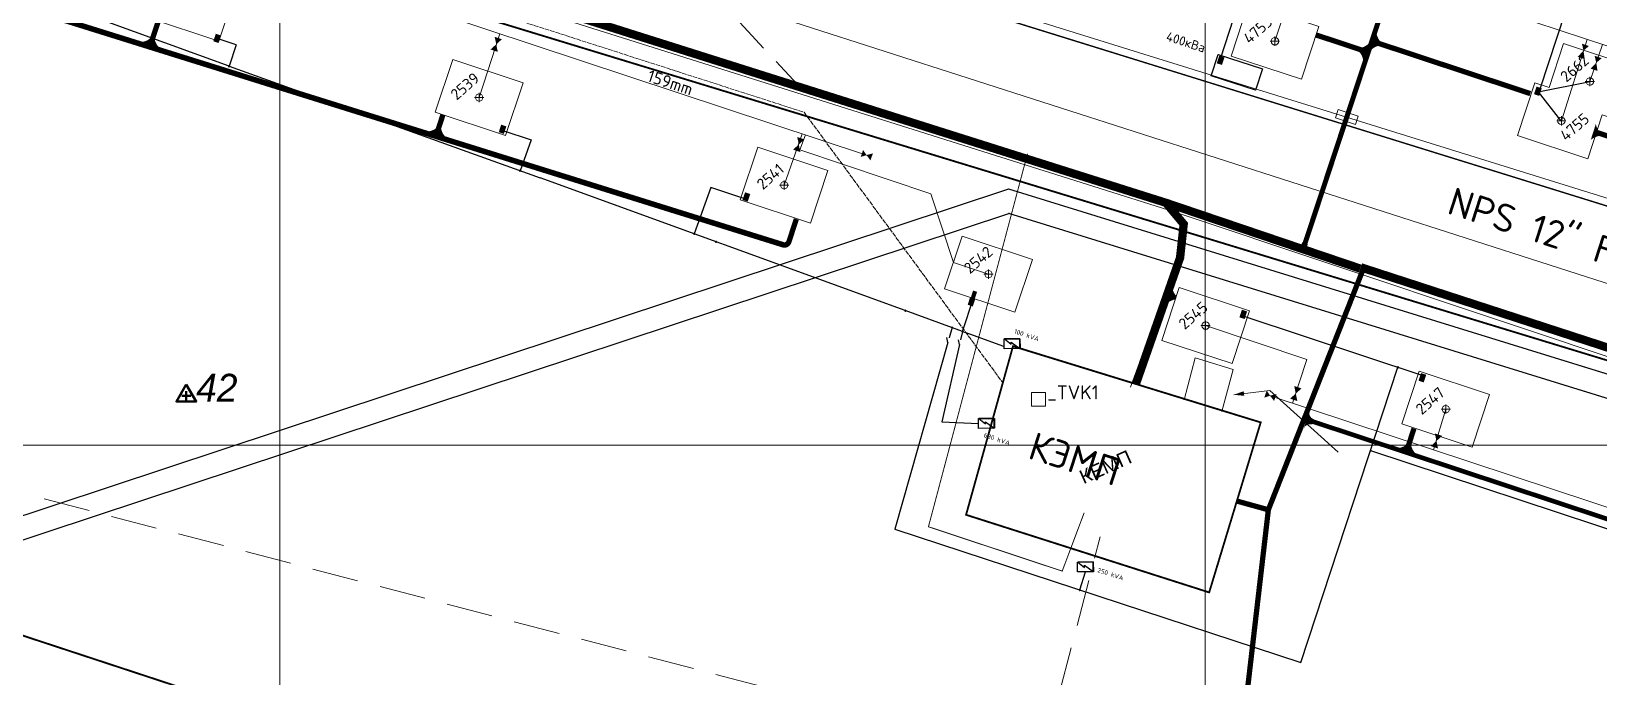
# Model space of a CAD drawing. Header units: millimetres. Extents: x 519 to 9564855, y -810 to 5021775.
# Drawn here: x 9536732 to 9538425, y 4995750 to 4996447 of the extents above; entities that cross this region are included whole.
import ezdxf

# ---------------------------------------------------------------- set-up
doc = ezdxf.new("R2010")
doc.units = ezdxf.units.MM
doc.header["$LTSCALE"] = 2
doc.header["$MEASUREMENT"] = 0
doc.header["$PDMODE"] = 2
doc.header["$PDSIZE"] = 5
for name, pattern in [('92051501$0$DASHED', [0.75, 0.5, -0.25]), ('92051501$0$GROUND2', [35, 25, -10]), ('ACAD_ISO02W100', [15, 12, -3]), ('DASHED2', [9.525, 6.35, -3.175]), ('Коллектор общий', [11, 5, -1, 5])]:
    doc.linetypes.add(name, pattern=pattern)
doc.layers.add('13A этап', color=7, linetype='Continuous', true_color=0xaafdfa)
for name, color, linetype in [('COMPOUND', 3, 'Continuous'), ('CONTROL', 7, 'Continuous'), ('Existing roads', 41, 'Continuous'), ('FIBERGLASS', 212, 'Continuous'), ('Future Roads', 44, 'Continuous'), ('GRID_PULKOVO', 7, 'Continuous'), ('New disposal wells', 191, 'Continuous'), ('OilColl&Flowlines', 3, 'Continuous'), ('PAS_CONTROL', 7, 'Continuous'), ('PPLINE_WAT', 7, 'WTR_LINE'), ('ROAD_FIELD', 255, '92051501$0$GROUND2'), ('ROAD_GROUND', 9, 'Continuous'), ('Stage 10 wells', 7, 'Continuous'), ('stage 7.frame', 7, 'Continuous'), ('Stage VII wells', 9, 'Continuous'), ('Stage8 wlls text', 7, 'Continuous'), ('МГ-земельный участок', 7, 'Continuous'), ('Скважины 2017г', 221, 'Continuous')]:
    doc.layers.add(name, color=color, linetype=linetype)
for name, color, linetype, lineweight in [('Оптиковолоконный кабель', 220, 'CAB6', 20), ('Скв на 2025 допы от ХеКай', 204, 'Continuous', 0), ('Электро', 1, 'Continuous', 30), ('Электроснаб', 1, 'Continuous', 18), ('Электроснабжене', 1, 'Continuous', 18)]:
    doc.layers.add(name, color=color, linetype=linetype, lineweight=lineweight)
doc.styles.add('92051501$0$STANDARD', font='simplex.shx')
doc.styles.add('Arial', font='arial.ttf', dxfattribs={"height": 30})
doc.styles.add('Elect', font='isocpeur.ttf')
doc.styles.add('Line_GUGK', font='')
doc.styles.get("Standard").update_dxf_attribs({"font": 'isocpeur.ttf', "width": 0.5})
doc.styles.get('Line_GUGK').set_extended_font_data('Bm431', italic=True)
doc.linetypes.add('_GP_B3', pattern='A,100,-6,["В3",Standard,S=5,R=0,X=-3,Y=-2.5],-8', length=114)
doc.linetypes.add('CAB', pattern='A,0.7,-0.43403,["K",Standard,S=0.9,R=0,X=-0.4,Y=-0.3],-0.8', length=1.93403)
doc.linetypes.add('CAB6', pattern='A,0.9,-0.9,["6",Standard,S=0.9,R=0,X=-0.8,Y=-0.4],11', length=12.8)
doc.linetypes.add('WTR_LINE', pattern='A,0.5,-0.2,["W",92051501$0$STANDARD,S=0.1,R=0,X=-0.1,Y=-0.05],-0.05', length=0.75)

# ---------------------------------------------------------------- blocks, each defined once
blk = doc.blocks.new('A$C53fd71da')
at = {"layer": 'CONTROL', "color": 6, "lineweight": 50}
blk.add_lwpolyline([(0, 12.3), (-10.7, -6.2), (10.7, -6.2)], close=True, dxfattribs=at)
at = {"layer": 'CONTROL', "color": 6, "lineweight": 5, "const_width": 1}
blk.add_lwpolyline([(-0.5, 0, 1), (0.5, 0, 1)], format="xyb", close=True, dxfattribs=at)
at = {"layer": 'CONTROL', "color": 6, "lineweight": 50}
blk.add_point((0, 0), dxfattribs=at)

msp = doc.modelspace()

# ---------------------------------------------------------------- hatches: boundary and pattern name
at = {"layer": 'Existing roads', "lineweight": 0}
h = msp.add_hatch(color=256, dxfattribs=at)
h.paths.add_polyline_path([(9538189.81225, 4996433.48336), (9538189.21549, 4996431.89612, 0.1551187413), (9538179.67848, 4996427.36347), (9538182.43162, 4996435.91907)])
h.paths.add_polyline_path([(9538190.38588, 4996435.00906), (9538189.81225, 4996433.48336), (9538182.43162, 4996435.91907), (9538185.2621, 4996444.715, 0.1615507837)])
h = msp.add_hatch(color=256, dxfattribs=at)
h.paths.add_polyline_path([(9538166.19968, 4996427.42282), (9538166.79644, 4996429.01006, 0.1551187413), (9538176.33345, 4996433.54271), (9538173.58031, 4996424.98711)])
h.paths.add_polyline_path([(9538165.62605, 4996425.89712), (9538166.19968, 4996427.42282), (9538173.58031, 4996424.98711), (9538170.74983, 4996416.19118, 0.1615507837)])
h = msp.add_hatch(color=256, dxfattribs=at)
h.paths.add_polyline_path([(9538426.73979, 4996335.78152), (9538426.14303, 4996334.19428, 0.1551187413), (9538416.60602, 4996329.66163), (9538419.35916, 4996338.21723)])
h.paths.add_polyline_path([(9538427.31342, 4996337.30723), (9538426.73979, 4996335.78152), (9538419.35916, 4996338.21723), (9538422.18964, 4996347.01316, 0.1615507837)])
msp.add_hatch(color=256, dxfattribs=at).paths.add_polyline_path([(9538115.66387, 4996208.19937, -0.4068460338), (9538110.84237, 4996217.4954), (9538105.14156, 4996219.3817, -0.4068460339), (9538095.7269, 4996214.79615)])
at = {"layer": 'Future Roads', "linetype": 'ByBlock', "lineweight": 0, "ltscale": 25}
h = msp.add_hatch(color=256, dxfattribs=at)
h.paths.add_polyline_path([(9536863.01912, 4996440.30791), (9536864.60636, 4996439.71115, 0.1551187413), (9536869.13902, 4996430.17414), (9536860.58342, 4996432.92728)])
h.paths.add_polyline_path([(9536861.49342, 4996440.88154), (9536863.01912, 4996440.30791), (9536860.58342, 4996432.92728), (9536851.78748, 4996435.75776, 0.1615507837)])
h = msp.add_hatch(color=256, dxfattribs=at)
h.paths.add_polyline_path([(9537172.51536, 4996343.67024), (9537174.1026, 4996343.07347, 0.1551187413), (9537178.63526, 4996333.53646), (9537170.07966, 4996336.28961)])
h.paths.add_polyline_path([(9537170.98966, 4996344.24386), (9537172.51536, 4996343.67024), (9537170.07966, 4996336.28961), (9537161.28373, 4996339.12009, 0.1615507837)])
at = {"layer": 'Future Roads', "lineweight": 0}
h = msp.add_hatch(color=256, dxfattribs=at)
h.paths.add_polyline_path([(9537968.80128, 4996159.25479), (9537968.20452, 4996157.66755, 0.1551187413), (9537958.66751, 4996153.1349), (9537961.42065, 4996161.6905)])
h.paths.add_polyline_path([(9537969.37491, 4996160.7805), (9537968.80128, 4996159.25479), (9537961.42065, 4996161.6905), (9537964.25113, 4996170.48643, 0.1615507837)])
msp.add_hatch(color=256, dxfattribs=at).paths.add_polyline_path([(9538106.31456, 4996017.59482, -0.4068460338), (9538115.56482, 4996022.50358), (9538117.39738, 4996028.22188, -0.4068460339), (9538112.72344, 4996037.59298)])
at = {"layer": 'Future Roads', "linetype": 'ByBlock', "lineweight": 0, "ltscale": 25}
h = msp.add_hatch(color=256, dxfattribs=at)
h.paths.add_polyline_path([(9538220.81945, 4996001.69182), (9538222.40668, 4996001.09506, 0.1551187413), (9538226.93934, 4995991.55804), (9538218.38374, 4995994.31119)])
h.paths.add_polyline_path([(9538219.29374, 4996002.26545), (9538220.81945, 4996001.69182), (9538218.38374, 4995994.31119), (9538209.58781, 4995997.14167, 0.1615507837)])
at = {"layer": 'Скважины 2017г', "linetype": 'ByBlock', "lineweight": 0, "ltscale": 40}
h = msp.add_hatch(color=1, dxfattribs=at)
h.dxf.hatch_style = 1
h.set_gradient(color1=(255, 0, 0), color2=(255, 0, 0), tint=1)
h.paths.add_polyline_path([(9537751.14045, 4996158.35617), (9537753.4995, 4996165.78323), (9537749.18562, 4996167.15344), (9537746.82657, 4996159.72639)])
at = {"layer": 'Электро'}
for points in [[(9536928.1643, 4996436.32972), (9536933.77653, 4996434.47273), (9536936.48376, 4996442.65459), (9536930.87153, 4996444.51158)], [(9537236.57036, 4996338.15904), (9537242.1826, 4996336.30206), (9537244.88982, 4996344.48392), (9537239.27759, 4996346.3409)], [(9537500.04914, 4996265.06115), (9537505.66138, 4996263.20416), (9537508.36861, 4996271.38602), (9537502.75637, 4996273.243)], [(9538036.99919, 4996138.29926), (9538042.61143, 4996136.44228), (9538045.31866, 4996144.62414), (9538039.70642, 4996146.48112)], [(9538230.57788, 4996069.85018), (9538236.19011, 4996067.99319), (9538238.89734, 4996076.17505), (9538233.2851, 4996078.03203)]]:
    msp.add_hatch(color=256, dxfattribs=at).paths.add_polyline_path(points)
at = {"layer": 'Электро', "ltscale": 7.5}
for points in [[(9538012.49995, 4996412.65272), (9538018.11219, 4996410.79573), (9538020.81942, 4996418.97759), (9538015.20718, 4996420.83458)], [(9538355.41552, 4996379.2544), (9538361.02776, 4996377.39742), (9538363.73498, 4996385.57928), (9538358.12275, 4996387.43626)]]:
    msp.add_hatch(color=256, dxfattribs=at).paths.add_polyline_path(points)
at = {"layer": 'Электро', "ltscale": 0.05}
msp.add_hatch(color=256, dxfattribs=at).paths.add_polyline_path([(9537743.34852, 4996151.87249), (9537748.96075, 4996150.01551), (9537751.66798, 4996158.19737), (9537746.05575, 4996160.05435)])
at = {"layer": 'Электроснаб', "lineweight": 0}
for points in [[(9536928.1643, 4996436.32972), (9536933.77653, 4996434.47273), (9536936.48376, 4996442.65459), (9536930.87153, 4996444.51158)], [(9537236.57036, 4996338.15904), (9537242.1826, 4996336.30206), (9537244.88982, 4996344.48392), (9537239.27759, 4996346.3409)], [(9537500.04914, 4996265.06115), (9537505.66138, 4996263.20416), (9537508.36861, 4996271.38602), (9537502.75637, 4996273.243)], [(9538036.99919, 4996138.29926), (9538042.61143, 4996136.44228), (9538045.31866, 4996144.62414), (9538039.70642, 4996146.48112)], [(9538230.57788, 4996069.85018), (9538236.19011, 4996067.99319), (9538238.89734, 4996076.17505), (9538233.2851, 4996078.03203)]]:
    msp.add_hatch(color=1, dxfattribs=at).paths.add_polyline_path(points)
at = {"layer": 'Электроснаб', "lineweight": 0, "ltscale": 7.5}
for points in [[(9538012.49995, 4996412.65272), (9538018.11219, 4996410.79573), (9538020.81942, 4996418.97759), (9538015.20718, 4996420.83458)], [(9538355.41552, 4996379.2544), (9538361.02776, 4996377.39742), (9538363.73498, 4996385.57928), (9538358.12275, 4996387.43626)]]:
    msp.add_hatch(color=1, dxfattribs=at).paths.add_polyline_path(points)
at = {"layer": 'Электроснаб', "lineweight": 0, "ltscale": 0.05}
msp.add_hatch(color=1, dxfattribs=at).paths.add_polyline_path([(9537743.34852, 4996151.87249), (9537748.96075, 4996150.01551), (9537751.66798, 4996158.19737), (9537746.05575, 4996160.05435)])
at = {"layer": 'Электроснабжене', "lineweight": 0}
for points in [[(9536928.1643, 4996436.32972), (9536933.77653, 4996434.47273), (9536936.48376, 4996442.65459), (9536930.87153, 4996444.51158)], [(9537236.57036, 4996338.15904), (9537242.1826, 4996336.30206), (9537244.88982, 4996344.48392), (9537239.27759, 4996346.3409)], [(9537500.04914, 4996265.06115), (9537505.66138, 4996263.20416), (9537508.36861, 4996271.38602), (9537502.75637, 4996273.243)], [(9538036.99919, 4996138.29926), (9538042.61143, 4996136.44228), (9538045.31866, 4996144.62414), (9538039.70642, 4996146.48112)], [(9538230.57788, 4996069.85018), (9538236.19011, 4996067.99319), (9538238.89734, 4996076.17505), (9538233.2851, 4996078.03203)]]:
    msp.add_hatch(color=1, dxfattribs=at).paths.add_polyline_path(points)
at = {"layer": 'Электроснабжене', "lineweight": 0, "ltscale": 7.5}
for points in [[(9538012.49995, 4996412.65272), (9538018.11219, 4996410.79573), (9538020.81942, 4996418.97759), (9538015.20718, 4996420.83458)], [(9538355.41552, 4996379.2544), (9538361.02776, 4996377.39742), (9538363.73498, 4996385.57928), (9538358.12275, 4996387.43626)]]:
    msp.add_hatch(color=1, dxfattribs=at).paths.add_polyline_path(points)
at = {"layer": 'Электроснабжене', "lineweight": 0, "ltscale": 0.05}
msp.add_hatch(color=1, dxfattribs=at).paths.add_polyline_path([(9537743.34852, 4996151.87249), (9537748.96075, 4996150.01551), (9537751.66798, 4996158.19737), (9537746.05575, 4996160.05435)])

# ---------------------------------------------------------------- linework, layer by layer
at = {"color": 27, "linetype": 'ByBlock', "lineweight": 0, "ltscale": 25}
for p, q in [((9537977.33, 4996049.2), (9537989.17, 4996094.6)), ((9537989.17, 4996094.6), (9538030.15, 4996082)), ((9538030.15, 4996082), (9538018, 4996036.5))]:
    msp.add_line(p, q, dxfattribs=at)
at = {"color": 1, "linetype": 'ByBlock', "lineweight": 0, "ltscale": 25}
for p, q in [((9538030.81894, 4996054.64939), (9538070.01396, 4996059.11709)), ((9538070.01396, 4996059.11709), (9538143.70888, 4995992.45698))]:
    msp.add_line(p, q, dxfattribs=at)
msp.add_lwpolyline([(9538030.81894, 4996054.64939, 0, 5, 0), (9538041.94455, 4996055.91756, 5, 5, 0)], format="xyseb", dxfattribs=at)
at = {"layer": '13A этап', "color": 5, "lineweight": 0, "ltscale": 80, "const_width": 1}
msp.add_lwpolyline([(9537807.97443, 4996314.84429), (9537700.96822, 4995912.06249), (9537845.5253, 4995864.15371), (9537869.25453, 4995927.19727)], dxfattribs=at)
at = {"layer": 'COMPOUND', "lineweight": 0, "const_width": 2}
msp.add_lwpolyline([(9537792.337, 4996107.055), (9538060.037, 4996024.755), (9538004.337, 4995841.155), (9537741.637, 4995924.955), (9537792.337, 4996107.055)], dxfattribs=at)
at = {"layer": 'DEFPOINTS', "color": 1, "lineweight": 0, "ltscale": 80}
for p in [(9537215.5, 4996375.6), (9538000.5, 4996129.3)]:
    msp.add_point(p, dxfattribs=at)
at = {"layer": 'Existing roads', "lineweight": 0}
for p, q in [((9537958.23424, 4996261.72755), (9537992.68313, 4996249.51069)), ((9538068.3, 4995930.4), (9538034.82926, 4995939.64884))]:
    msp.add_line(p, q, dxfattribs=at)
at = {"layer": 'Existing roads', "lineweight": 0, "flags": 128}
for points, const_width in [([(9538105.7486, 4996211.59315), (9538259.03563, 4996674.86128)], 5.4), ([(9538119.87666, 4996443.21974), (9538176.22091, 4996424.57645)], 5.7), ([(9538180.18097, 4996436.54465), (9538351.40909, 4996379.88837)], 5.7), ([(9538421.95972, 4996338.3374), (9538614.12874, 4996274.75215)], 5.7), ([(9538034.82926, 4995939.64884), (9538068.3, 4995930.4), (9538170.63797, 4996189.8637)], 5.7), ([(9538068.3, 4995930.4), (9537986.17235, 4995224.14256)], 5.7)]:
    msp.add_lwpolyline(points, dxfattribs=dict(at, const_width=const_width))
at = {"layer": 'FIBERGLASS', "color": 5, "linetype": '92051501$0$DASHED', "lineweight": 0, "ltscale": 50}
for p, q in [((9535511.93376, 4996264.68499), (9537931.33798, 4995632.30619)), ((9537823.9153, 4995660.3841), (9537886.3996, 4995901.14958))]:
    msp.add_line(p, q, dxfattribs=at)
at = {"layer": 'Future Roads', "linetype": 'ByBlock', "lineweight": 0, "ltscale": 25}
msp.add_lwpolyline([(9536601.9955, 4996510.69053, 6, 6, 0), (9537543.9039, 4996216.58203, 6, 5.7, 0.409725856), (9537550.14368, 4996219.79106, 5.7, 5.7, 0), (9537558.22685, 4996244.3422, 5.7, 5.7, 0)], format="xyseb", dxfattribs=at)
at = {"layer": 'Future Roads', "linetype": 'ByBlock', "lineweight": 0, "ltscale": 25, "const_width": 5.7, "flags": 128}
for points in [[(9536859.56823, 4996430.30864), (9536868.51101, 4996457.46139)], [(9537168.0578, 4996331.93623), (9537176.38469, 4996357.2276)], [(9538217.1892, 4995992.31792), (9538225.70667, 4996018.19382)]]:
    msp.add_lwpolyline(points, dxfattribs=at)
at = {"layer": 'Future Roads', "linetype": 'ByBlock', "lineweight": 0, "const_width": 5}
msp.add_lwpolyline([(9538110.00052, 4996027.78524), (9538318.97705, 4995958.63766), (9538528.17705, 4995889.43766), (9538676.77705, 4995840.23766), (9538924.77705, 4995760.23766), (9539887.48659, 4995439.72961)], dxfattribs=at)
at = {"layer": 'GRID_PULKOVO', "lineweight": 0}
for p, q in [((9537000, 5010000), (9537000, 4992000)), ((9538000, 5010000), (9538000, 4992000)), ((9533000, 4996000), (9548000, 4996000))]:
    msp.add_line(p, q, dxfattribs=at)
at = {"layer": 'New disposal wells', "color": 84, "linetype": 'ByBlock', "lineweight": 0, "ltscale": 25}
msp.add_line((9540707, 4995444), (9536707.0066, 4996729.99813), dxfattribs=at)
at = {"layer": 'New disposal wells', "color": 84, "lineweight": 0, "ltscale": 25, "const_width": 2}
msp.add_lwpolyline([(9536421.51563, 4995893.44211), (9536932.47281, 4995725.41421)], dxfattribs=at)
at = {"layer": 'OilColl&Flowlines', "color": 3, "linetype": 'ByBlock', "lineweight": 0, "ltscale": 25}
for p, q in [((9537633.98888, 4996313.47185), (9536233.64398, 4996776.82061)), ((9537215.5, 4996375.6), (9537237.69765, 4996444.59744)), ((9537545, 4996281), (9537564.665, 4996336.40987)), ((9538000.5, 4996129.3), (9538110.04635, 4996092.59673)), ((9538110.04635, 4996092.59673), (9538094.48801, 4996045.57592)), ((9539125.45631, 4995704.44719), (9538070.16045, 4996053.62547)), ((9538260, 4996039), (9538246.82811, 4995995.16934))]:
    msp.add_line(p, q, dxfattribs=at)
at = {"layer": 'OilColl&Flowlines', "lineweight": 0}
for p, q in [((9537688.59754, 4996677.01794, 0.92864), (9538468.16042, 4996420.23872, 4.91075)), ((9538075.4, 4996436.4), (9538108.55604, 4996536.9933)), ((9538384.9, 4996350.5), (9538412.9294, 4996438.43119)), ((9538415.8, 4996392.9), (9538429.4186, 4996432.99984))]:
    msp.add_line(p, q, dxfattribs=at)
for points in [[(9538410.96745, 4996432.52587, 8, 0, 0), (9538408.90742, 4996426.27587, 0, 8, 0), (9538406.28035, 4996418.3055, 8, 8, 0)], [(9538424.70979, 4996419.3593, 8, 0, 0), (9538422.64976, 4996413.1093, 0, 8, 0), (9538420.20476, 4996405.69136, 8, 8, 0)]]:
    msp.add_lwpolyline(points, format="xyseb", dxfattribs=at)
at = {"layer": 'OilColl&Flowlines', "color": 3, "linetype": 'ByBlock', "lineweight": 0}
for points in [[(9537629.04285, 4996315.1869, 8, 0, 0), (9537633.98888, 4996313.47185, 0, 8, 0), (9537639.62947, 4996311.51597, 8, 8, 0)], [(9538065.21441, 4996055.34052, 8, 0, 0), (9538070.16045, 4996053.62547, 0, 8, 0), (9538075.80104, 4996051.66958, 8, 8, 0)]]:
    msp.add_lwpolyline(points, format="xyseb", dxfattribs=at)
for points in [[(9537240.06764, 4996438.58722), (9537233.88762, 4996433.08266), (9537232.21053, 4996441.187)], [(9537235.5647, 4996424.97832), (9537227.70759, 4996427.57809), (9537233.88762, 4996433.08266)], [(9537562.53205, 4996316.79074), (9537554.67495, 4996319.39052), (9537560.85497, 4996324.89508)], [(9537567.03499, 4996330.39965), (9537560.85497, 4996324.89508), (9537559.17789, 4996332.99942)], [(9538104.09204, 4996061.42859), (9538097.91201, 4996055.92403), (9538096.23493, 4996064.02837)], [(9538099.58909, 4996047.81969), (9538091.73199, 4996050.41946), (9538097.91201, 4996055.92403)], [(9538251.65425, 4995996.58215), (9538243.79714, 4995999.18193), (9538249.97716, 4996004.68649)], [(9538256.15719, 4996010.19106), (9538249.97716, 4996004.68649), (9538248.30008, 4996012.79083)]]:
    msp.add_solid(points, dxfattribs=at)
at = {"layer": 'PAS_CONTROL', "lineweight": 0}
for p, q in [((9537812.37385, 4996057.21063), (9537827.37981, 4996057.21063)), ((9537812.37385, 4996042.20467), (9537812.37385, 4996057.21063)), ((9537827.37981, 4996057.21063), (9537827.37981, 4996042.20467)), ((9537827.37981, 4996042.20467), (9537812.37385, 4996042.20467))]:
    msp.add_line(p, q, dxfattribs=at)
at = {"layer": 'PPLINE_WAT', "color": 30, "linetype": 'Коллектор общий', "lineweight": 0, "ltscale": 0.5, "true_color": 0xf26722, "flags": 128}
msp.add_lwpolyline([(9535046.36127, 4997288.56149), (9535148.47954, 4997170.25035), (9535148.47954, 4997170.25035), (9535148.47954, 4997170.25035), (9535148.47954, 4997170.25035), (9535180.25997, 4997160.27006), (9535215.65594, 4997149.15436), (9535270.41631, 4997131.95748), (9535314.69221, 4997118.05314), (9535387.00053, 4997095.34553), (9535485.08724, 4997064.44103), (9535475.8257, 4997036.2876), (9535898.18312, 4996893.12047), (9536103.66, 4996826.34), (9536714.28026, 4996630.74607), (9537054.54945, 4996524.46369), (9537566.5859, 4996359.7184), (9537781.33681, 4996067.54544)], dxfattribs=at)
at = {"layer": 'PPLINE_WAT', "color": 5, "linetype": '_GP_B3', "lineweight": 0, "ltscale": 0.01, "flags": 128}
msp.add_lwpolyline([(9535082.92219, 4997211.76586), (9535233.59197, 4997261.4994), (9539077.337, 4996067.316)], dxfattribs=at)
at = {"layer": 'PPLINE_WAT', "color": 15, "linetype": 'ByBlock', "lineweight": 0, "ltscale": 25, "const_width": 0.25}
msp.add_lwpolyline([(9538140.82646, 4996353.55559), (9538162.2975, 4996346.45121), (9538165.31402, 4996355.56781), (9538143.84298, 4996362.67219), (9538140.82646, 4996353.55559)], dxfattribs=at)
at = {"layer": 'PPLINE_WAT', "color": 15, "lineweight": 0}
msp.add_lwpolyline([(9538165.31402, 4996355.56781), (9538162.2975, 4996346.45121), (9538140.82646, 4996353.55559), (9538143.84298, 4996362.67219)], close=True, dxfattribs=at)
at = {"layer": 'ROAD_FIELD', "lineweight": 0, "flags": 128}
msp.add_lwpolyline([(9537441.19824, 4996517.12002), (9537559.3522, 4996389.53449)], dxfattribs=at)
at = {"layer": 'ROAD_GROUND', "color": 8, "lineweight": 0, "const_width": 9}
for points in [[(9538168.13692, 4996192.29876), (9538805.97571, 4995984.92129), (9538860.69347, 4995981.95483), (9538916.32278, 4996002.79016), (9538941.43808, 4996037.20742), (9539685.18655, 4998357.98738)], [(9537925.40565, 4996067.0467), (9537972.89153, 4996202.62088), (9537976.81698, 4996238.90735), (9537957.49942, 4996261.95777), (9535992.42625, 4996882.70704)], [(9538167.54484, 4996190.86935), (9537958.23424, 4996261.72755)]]:
    msp.add_lwpolyline(points, dxfattribs=at)
at = {"layer": 'ROAD_GROUND', "color": 8, "lineweight": 0}
msp.add_lwpolyline([(9538168.47242, 4996193.72235), (9538805.93795, 4995986.46624), (9538859.637, 4995983.555), (9538913.837, 4996003.855), (9538938.137, 4996037.155), (9539606.837, 4998123.755)], dxfattribs=at)
at = {"layer": 'ROAD_GROUND', "lineweight": 0}
for points in [[(9537922.5743, 4996068.03841), (9537969.94606, 4996203.28677), (9537973.69696, 4996237.95969), (9537955.76184, 4996259.36053), (9535992.47223, 4996879.5464)], [(9537928.237, 4996066.055), (9537975.837, 4996201.955), (9537979.937, 4996239.855), (9537959.237, 4996264.555), (9535993.32991, 4996885.56771)]]:
    msp.add_lwpolyline(points, dxfattribs=at)
at = {"layer": 'Stage 10 wells', "color": 0, "linetype": 'ByBlock', "lineweight": 0}
for points in [[(9536858.18202, 4996461.67759), (9536934.16255, 4996436.53701), (9536953.01798, 4996493.52241), (9536877.03745, 4996518.66299)], [(9537168.08202, 4996359.67759), (9537244.06255, 4996334.53701), (9537262.91798, 4996391.52241), (9537186.93745, 4996416.66299)], [(9537497.58202, 4996265.07759), (9537573.56255, 4996239.93701), (9537592.41798, 4996296.92241), (9537516.43745, 4996322.06299)], [(9537953.08202, 4996113.37759), (9538029.06255, 4996088.23701), (9538047.91798, 4996145.22241), (9537971.93745, 4996170.36299)], [(9538212.58202, 4996023.07759), (9538288.56255, 4995997.93701), (9538307.41798, 4996054.92241), (9538231.43745, 4996080.06299)]]:
    msp.add_lwpolyline(points, close=True, dxfattribs=at)
for centre in [(9537215.5, 4996375.6), (9537545, 4996281), (9538000.5, 4996129.3), (9538260, 4996039)]:
    msp.add_circle(centre, 4, dxfattribs=at)
for p in [(9537215.5, 4996375.6), (9537545, 4996281), (9538000.5, 4996129.3), (9538260, 4996039)]:
    msp.add_point(p, dxfattribs=at)
at = {"layer": 'stage 7.frame', "color": 0, "linetype": 'ByBlock', "lineweight": 0}
msp.add_lwpolyline([(9538371.70001, 4996386.47979), (9538356.33745, 4996391.56299), (9538337.48202, 4996334.57759), (9538413.46255, 4996309.43701), (9538429.15671, 4996356.86835)], dxfattribs=at)
msp.add_circle((9538384.9, 4996350.5), 4, dxfattribs=at)
at = {"layer": 'stage 7.frame', "color": 0, "linetype": 'ByBlock', "lineweight": 0, "ltscale": 80}
msp.add_point((9538384.9, 4996350.5), dxfattribs=at)
at = {"layer": 'Stage VII wells', "color": 0, "linetype": 'ByBlock', "lineweight": 0}
msp.add_lwpolyline([(9538027.98202, 4996420.47759), (9538103.96255, 4996395.33701), (9538122.81798, 4996452.32241), (9538046.83745, 4996477.46299)], close=True, dxfattribs=at)
msp.add_circle((9538075.4, 4996436.4), 4, dxfattribs=at)
at = {"layer": 'Stage VII wells', "color": 0, "linetype": 'ByBlock', "lineweight": 0, "ltscale": 80}
msp.add_point((9538075.4, 4996436.4), dxfattribs=at)
at = {"layer": 'Stage8 wlls text', "color": 0, "linetype": 'ByBlock', "lineweight": 0}
msp.add_lwpolyline([(9538429.15413, 4996356.86052), (9538444.51668, 4996351.77733), (9538463.37212, 4996408.76273), (9538387.39159, 4996433.9033), (9538371.70001, 4996386.47979)], dxfattribs=at)
msp.add_circle((9538415.8, 4996392.9), 4, dxfattribs=at)
msp.add_point((9538415.8, 4996392.9), dxfattribs=at)
at = {"layer": 'МГ-земельный участок', "color": 0, "linetype": 'DASHED2', "lineweight": 25, "ltscale": 5, "const_width": 2}
msp.add_lwpolyline([(9522167.80801, 4999999.48247), (9521654, 5002362), (9522840, 5002532), (9525642, 5002155), (9528521, 5002235), (9531281, 5003464), (9533105, 5001043), (9546614, 4998215), (9544978, 4995525), (9543652, 4996420), (9539605, 4995735), (9529554.6705, 4998798.09585), (9529554.71722, 4998845.23995), (9529525.402, 4998845.269), (9529525.36994, 4998882.97318), (9529309.91997, 4998882.84552), (9526935, 5000017), (9526935, 4999132), (9522906, 5001105), (9522683.367, 5000265.06642), (9522496, 5000315)], close=True, dxfattribs=at)
at = {"layer": 'Оптиковолоконный кабель', "linetype": 'CAB', "lineweight": 0, "ltscale": 0.5}
for points, elevation in [([(9535706.976, 4996967.7849), (9535889.9118, 4996908.132), (9536172.203, 4996823.0968), (9536637.7936, 4996673.2783), (9537063.1539, 4996537.2587), (9537966.555, 4996252.0912), (9537974.7377, 4996235.4108), (9537974.3773, 4996220.8647), (9537958.0942, 4996168.5205), (9537919.4849, 4996062.867)], -39.9038), ([(9537966.555, 4996252.0912), (9538479.64545, 4996080.72585), (9538802.45414, 4995977.4483), (9538859.28442, 4995974.07092), (9538869.43181, 4995976.07997), (9538891.12496, 4995982.99871), (9538920.53165, 4995995.84524), (9538945.5025, 4996027.6702)], -22.9908)]:
    msp.add_lwpolyline(points, dxfattribs=dict(at, elevation=elevation))
at = {"layer": 'Скв на 2025 допы от ХеКай', "color": 244, "linetype": 'ACAD_ISO02W100', "lineweight": 0, "true_color": 0x991b1e, "const_width": 1.5, "elevation": 23.89046}
msp.add_lwpolyline([(9534979.02349, 4997234.22329), (9534991.48963, 4997272.62823), (9535106.23171, 4997237.03287), (9535120.56024, 4997221.5405), (9535244.12576, 4997249.5346), (9537470.7969, 4996557.32601), (9537504.74657, 4996520.61879), (9537600.25634, 4996490.98969), (9537649.02056, 4996502.03736), (9538159.70206, 4996343.61342), (9538350.7216, 4996284.35522), (9538541.74114, 4996225.09702), (9538732.76507, 4996165.85294), (9538761.24948, 4996157.00101), (9538828.27048, 4996136.20971), (9538923.447, 4996105.53229), (9538983.87776, 4996085.78217), (9539109.12615, 4996467.2582), (9539371.99663, 4997269.22699), (9539580.04443, 4997902.88986), (9539655.17686, 4998179.87523), (9539745.95467, 4998456.36228), (9539768.58854, 4998525.29955), (9539771.34729, 4998524.39378)], dxfattribs=at)
at = {"layer": 'Скважины 2017г', "color": 3, "linetype": 'ByBlock', "lineweight": 0, "ltscale": 2}
msp.add_lwpolyline([(9537765.9, 4996184.9), (9537727.90974, 4996197.47029), (9537703.37133, 4996271.50165), (9537562.08143, 4996318.96833), (9537567.93425, 4996335.32813)], dxfattribs=at)
at = {"layer": 'Скважины 2017г', "color": 0, "linetype": 'ByBlock', "lineweight": 0}
msp.add_lwpolyline([(9537718.48202, 4996168.97759), (9537737.33745, 4996225.96299), (9537813.31798, 4996200.82241), (9537794.46255, 4996143.83701), (9537718.48202, 4996168.97759)], dxfattribs=at)
at = {"layer": 'Скважины 2017г', "color": 1, "linetype": 'ByBlock', "lineweight": 0, "ltscale": 2, "const_width": 0.2}
msp.add_lwpolyline([(9537737.84, 4996122.99), (9537749.64468, 4996158.66643)], dxfattribs=at)
at = {"layer": 'Скважины 2017г', "color": 0, "linetype": 'ByBlock', "lineweight": 0}
msp.add_circle((9537765.9, 4996184.9), 4, dxfattribs=at)
msp.add_point((9537765.9, 4996184.9), dxfattribs=at)
at = {"layer": 'Электро', "ltscale": 0.05}
for p, q in [((9536945.14951, 4996409.38013, 0), (9535668.99919, 4996873.97039, 0)), ((9536952.97506, 4996432.5208), (9536934.46234, 4996438.64632)), ((9536952.97506, 4996432.5208), (9536945.14951, 4996409.38013, 0)), ((9536945.14951, 4996409.38013, 0), (9537281.24877, 4996288.78163, -0.00006)), ((9537241.18413, 4996339.98722), (9537271.60854, 4996329.92033)), ((9537271.60854, 4996329.92033), (9537259.65468, 4996296.52012, -0.00005)), ((9537675.88911, 4996145.48482, 0), (9537281.24877, 4996288.78163, 0)), ((9537465.92738, 4996278.53778), (9537447.70431, 4996228.35217, 0)), ((9537502.70459, 4996266.36886), (9537465.92738, 4996278.53778)), ((9537737.84, 4996122.99), (9537749.47669, 4996158.80406)), ((9537737.84, 4996122.99, 0), (9537675.88911, 4996145.48482, 0)), ((9537799.85388, 4996115.02753, 0), (9537783.25828, 4996114.92597, 0)), ((9537783.25828, 4996114.92597, 0), (9537790.47006, 4996109.09874, 0)), ((9537799.78019, 4996104.58507, 0), (9537799.85388, 4996115.02753, 0)), ((9537790.47006, 4996109.09874, 0), (9537790.45552, 4996111.47397, 0)), ((9537790.45552, 4996111.47397, 0), (9537799.78019, 4996104.58507, 0)), ((9537772.12354, 4996029.00853), (9537755.52794, 4996028.90697)), ((9537755.52794, 4996028.90697), (9537762.73972, 4996023.07974)), ((9537762.73972, 4996023.07974), (9537762.72518, 4996025.45497)), ((9537762.72518, 4996025.45497), (9537772.04985, 4996018.56607)), ((9537772.04985, 4996018.56607), (9537772.12354, 4996029.00853)), ((9537879.0766, 4995874.06945), (9537862.481, 4995873.96789)), ((9537862.481, 4995873.96789), (9537869.69278, 4995868.14066)), ((9537869.69278, 4995868.14066), (9537869.67825, 4995870.51589)), ((9537869.67825, 4995870.51589), (9537879.00291, 4995863.62699)), ((9537879.00291, 4995863.62699), (9537879.0766, 4995874.06945))]:
    msp.add_line(p, q, dxfattribs=at)
at = {"layer": 'Электро', "ltscale": 50}
msp.add_line((9538034.9355, 4996474.73446), (9538016.55676, 4996418.17051), dxfattribs=at)
at = {"layer": 'Электро'}
for p, q in [((9538362.09914, 4996385.14733, -0.00006), (9538389.56751, 4996468.16296, -0.00006)), ((9537787.42, 4996276.51), (9531705.86, 4994264.25)), ((9537787.48214, 4996277.1316), (9538945.38214, 4995919.3316)), ((9537788.47304, 4996250.52545), (9531707.33594, 4994238.40538)), ((9537787.48214, 4996250.8316, 0), (9538962.08214, 4995887.9316, 0)), ((9538041.95111, 4996139.33736), (9538235.29419, 4996075.36364)), ((9537782.85227, 4996114.91527, 0), (9537799.9007, 4996115.0196, 0)), ((9537782.91697, 4996104.34292, 0), (9537782.85227, 4996114.91527, 0)), ((9537799.9007, 4996115.0196, 0), (9537799.96541, 4996104.44725, 0)), ((9537799.96541, 4996104.44725, 0), (9537782.91697, 4996104.34292, 0)), ((9538103.48887, 4995765.38459), (9538208.37735, 4996084.26993)), ((9537755.12193, 4996028.89627, 0), (9537772.17036, 4996029.0006, 0)), ((9537755.18664, 4996018.32392, 0), (9537755.12193, 4996028.89627, 0)), ((9537772.23507, 4996018.42825, 0), (9537755.18664, 4996018.32392, 0)), ((9537772.17036, 4996029.0006, 0), (9537772.23507, 4996018.42825, 0)), ((9538178.69012, 4995994.54841), (9539883.98423, 4995430.29749)), ((9537862.075, 4995873.95719, 0), (9537879.12343, 4995874.06152, 0)), ((9537862.1397, 4995863.38484, 0), (9537862.075, 4995873.95719, 0)), ((9537879.18813, 4995863.48917, 0), (9537862.1397, 4995863.38484, 0)), ((9537879.12343, 4995874.06152, 0), (9537879.18813, 4995863.48917, 0))]:
    msp.add_line(p, q, dxfattribs=at)
at = {"layer": 'Электро', "ltscale": 2}
for q in [(9538415.95414, 4996392.83031), (9538384.00029, 4996350.99043)]:
    msp.add_line((9538359.8096, 4996381.75988), q, dxfattribs=at)
at = {"layer": 'Электро', "ltscale": 25}
for p, q in [((9537722.03314, 4996111.09917, 0), (9537720.85888, 4996116.30423)), ((9537726.57872, 4996127.07912, 0), (9537723.46274, 4996116.12492, 0)), ((9537737.84, 4996122.99, 0), (9537735.72434, 4996113.84462, 0)), ((9537737.84, 4996122.99), (9537745.36895, 4996120.26209)), ((9537745.36895, 4996120.26209), (9537782.11, 4996106.95)), ((9537722.03314, 4996111.09917, 0), (9537664.66577, 4995909.42464, 0)), ((9537734.55773, 4996108.80175, 0), (9537715.28, 4996025.47)), ((9537734.55773, 4996108.80175, 0), (9537733.38346, 4996114.00681, 0)), ((9537715.28, 4996025.47), (9537755.15428, 4996023.61009, 0)), ((9537664.66577, 4995909.42464, 0), (9538103.48887, 4995765.38459)), ((9537864.48498, 4995843.83547, 0), (9537870.66392, 4995863.43701, 0))]:
    msp.add_line(p, q, dxfattribs=at)
at = {"layer": 'Электро', "ltscale": 50}
msp.add_lwpolyline([(9538014.02947, 4996422.13498), (9538061.8878, 4996406.58486), (9538054.38904, 4996383.50605), (9538006.53071, 4996399.05616)], close=True, dxfattribs=at)
at = {"layer": 'Электро'}
for centre, start, end in [((9536945.14951, 4996409.38013, 0), 161.99999995, 341.99999995), ((9536945.14951, 4996409.38013, 0), 341.99999995, 161.99999995), ((9537259.65468, 4996296.52012, -0.00005), 161.99999995, 341.99999995), ((9537259.65468, 4996296.52012, -0.00005), 341.99999995, 161.99999995), ((9537447.70431, 4996228.35217, 0), 161.9999999, 341.9999999), ((9537447.70431, 4996228.35217, 0), 341.9999999, 161.9999999), ((9537471.4061, 4996219.73411, 0), 162, 342), ((9537471.4061, 4996219.73411, 0), 342, 162), ((9537675.88911, 4996145.48482, 0), 162, 342), ((9537675.88911, 4996145.48482, 0), 342, 162), ((9537726.57872, 4996127.07912, 0), 162.00000005, 342.00000005), ((9537726.57872, 4996127.07912, 0), 342.00000005, 162.00000005), ((9537737.84, 4996122.99), 162, 342), ((9537737.84, 4996122.99), 342, 162), ((9538208.37735, 4996084.26993), 161.99999995, 341.99999995), ((9538208.37735, 4996084.26993), 341.99999995, 161.99999995), ((9538178.90384, 4995994.47784), 161.99999995, 341.99999995), ((9538178.90384, 4995994.47784), 341.99999995, 161.99999995), ((9537864.48498, 4995843.83547, 0), 162, 342), ((9537864.48498, 4995843.83547, 0), 342, 162)]:
    msp.add_arc(centre, 0.5, start, end, dxfattribs=at)
at = {"layer": 'Электроснаб', "color": 1, "lineweight": 0, "ltscale": 0.05}
for p, q in [((9536945.14951, 4996409.38013, 0), (9535668.99919, 4996873.97039, 0)), ((9536952.97506, 4996432.5208), (9536934.46234, 4996438.64632)), ((9536952.97506, 4996432.5208), (9536945.14951, 4996409.38013, 0)), ((9536945.14951, 4996409.38013, 0), (9537281.24877, 4996288.78163, -0.00006)), ((9537241.18413, 4996339.98722), (9537271.60854, 4996329.92033)), ((9537271.60854, 4996329.92033), (9537259.65468, 4996296.52012, -0.00005)), ((9537465.92738, 4996278.53778), (9537447.70431, 4996228.35217, 0)), ((9537502.70459, 4996266.36886), (9537465.92738, 4996278.53778)), ((9537737.84, 4996122.99), (9537749.47669, 4996158.80406)), ((9537799.85388, 4996115.02753, 0), (9537783.25828, 4996114.92597, 0)), ((9537783.25828, 4996114.92597, 0), (9537790.47006, 4996109.09874, 0)), ((9537799.78019, 4996104.58507, 0), (9537799.85388, 4996115.02753, 0)), ((9537790.47006, 4996109.09874, 0), (9537790.45552, 4996111.47397, 0)), ((9537790.45552, 4996111.47397, 0), (9537799.78019, 4996104.58507, 0)), ((9537772.12354, 4996029.00853), (9537755.52794, 4996028.90697)), ((9537755.52794, 4996028.90697), (9537762.73972, 4996023.07974)), ((9537762.73972, 4996023.07974), (9537762.72518, 4996025.45497)), ((9537762.72518, 4996025.45497), (9537772.04985, 4996018.56607)), ((9537772.04985, 4996018.56607), (9537772.12354, 4996029.00853)), ((9537879.0766, 4995874.06945), (9537862.481, 4995873.96789)), ((9537862.481, 4995873.96789), (9537869.69278, 4995868.14066)), ((9537869.69278, 4995868.14066), (9537869.67825, 4995870.51589)), ((9537869.67825, 4995870.51589), (9537879.00291, 4995863.62699)), ((9537879.00291, 4995863.62699), (9537879.0766, 4995874.06945))]:
    msp.add_line(p, q, dxfattribs=at)
at = {"layer": 'Электроснаб', "color": 1, "linetype": 'ByBlock', "lineweight": 0, "ltscale": 50}
msp.add_line((9538034.9355, 4996474.73446), (9538016.55676, 4996418.17051), dxfattribs=at)
at = {"layer": 'Электроснаб', "color": 1, "lineweight": 0}
for p, q in [((9538362.09914, 4996385.14733, -0.00006), (9538389.56751, 4996468.16296, -0.00006)), ((9537787.42, 4996276.51), (9531705.86, 4994264.25)), ((9537787.48214, 4996277.1316), (9538945.38214, 4995919.3316)), ((9537788.47304, 4996250.52545), (9531707.33594, 4994238.40538)), ((9537787.48214, 4996250.8316, 0), (9538962.08214, 4995887.9316, 0)), ((9538041.95111, 4996139.33736), (9538235.29419, 4996075.36364)), ((9537782.85227, 4996114.91527, 0), (9537799.9007, 4996115.0196, 0)), ((9537782.91697, 4996104.34292, 0), (9537782.85227, 4996114.91527, 0)), ((9537799.9007, 4996115.0196, 0), (9537799.96541, 4996104.44725, 0)), ((9537799.96541, 4996104.44725, 0), (9537782.91697, 4996104.34292, 0)), ((9538103.48887, 4995765.38459), (9538208.37735, 4996084.26993)), ((9537755.12193, 4996028.89627, 0), (9537772.17036, 4996029.0006, 0)), ((9537755.18664, 4996018.32392, 0), (9537755.12193, 4996028.89627, 0)), ((9537772.23507, 4996018.42825, 0), (9537755.18664, 4996018.32392, 0)), ((9537772.17036, 4996029.0006, 0), (9537772.23507, 4996018.42825, 0)), ((9538178.69012, 4995994.54841), (9539883.98423, 4995430.29749)), ((9537862.075, 4995873.95719, 0), (9537879.12343, 4995874.06152, 0)), ((9537862.1397, 4995863.38484, 0), (9537862.075, 4995873.95719, 0)), ((9537879.18813, 4995863.48917, 0), (9537862.1397, 4995863.38484, 0)), ((9537879.12343, 4995874.06152, 0), (9537879.18813, 4995863.48917, 0))]:
    msp.add_line(p, q, dxfattribs=at)
at = {"layer": 'Электроснаб', "color": 1, "lineweight": 0, "ltscale": 2}
for q in [(9538415.95414, 4996392.83031), (9538384.00029, 4996350.99043)]:
    msp.add_line((9538359.8096, 4996381.75988), q, dxfattribs=at)
at = {"layer": 'Электроснаб', "color": 1, "lineweight": 0, "ltscale": 25}
for p, q in [((9537722.03314, 4996111.09917, 0), (9537720.85888, 4996116.30423)), ((9537726.57872, 4996127.07912, 0), (9537723.46274, 4996116.12492, 0)), ((9537737.84, 4996122.99, 0), (9537735.72434, 4996113.84462, 0)), ((9537737.84, 4996122.99), (9537745.36895, 4996120.26209)), ((9537745.36895, 4996120.26209), (9537782.11, 4996106.95)), ((9537722.03314, 4996111.09917, 0), (9537664.66577, 4995909.42464, 0)), ((9537734.55773, 4996108.80175, 0), (9537715.28, 4996025.47)), ((9537734.55773, 4996108.80175, 0), (9537733.38346, 4996114.00681, 0)), ((9537715.28, 4996025.47), (9537755.15428, 4996023.61009, 0)), ((9537664.66577, 4995909.42464, 0), (9538103.48887, 4995765.38459)), ((9537864.48498, 4995843.83547, 0), (9537870.66392, 4995863.43701, 0))]:
    msp.add_line(p, q, dxfattribs=at)
at = {"layer": 'Электроснаб', "color": 1, "linetype": 'ByBlock', "lineweight": 0, "ltscale": 50}
msp.add_lwpolyline([(9538014.02947, 4996422.13498), (9538061.8878, 4996406.58486), (9538054.38904, 4996383.50605), (9538006.53071, 4996399.05616)], close=True, dxfattribs=at)
at = {"layer": 'Электроснаб', "color": 1, "lineweight": 0}
for centre, start, end in [((9536945.14951, 4996409.38013, 0), 161.99999995, 341.99999995), ((9536945.14951, 4996409.38013, 0), 341.99999995, 161.99999995), ((9537259.65468, 4996296.52012, -0.00005), 161.99999995, 341.99999995), ((9537259.65468, 4996296.52012, -0.00005), 341.99999995, 161.99999995), ((9537447.70431, 4996228.35217, 0), 161.9999999, 341.9999999), ((9537447.70431, 4996228.35217, 0), 341.9999999, 161.9999999), ((9537471.4061, 4996219.73411, 0), 162, 342), ((9537471.4061, 4996219.73411, 0), 342, 162), ((9537675.88911, 4996145.48482, 0), 162, 342), ((9537675.88911, 4996145.48482, 0), 342, 162), ((9537726.57872, 4996127.07912, 0), 162.00000005, 342.00000005), ((9537726.57872, 4996127.07912, 0), 342.00000005, 162.00000005), ((9537737.84, 4996122.99), 162, 342), ((9537737.84, 4996122.99), 342, 162), ((9538208.37735, 4996084.26993), 161.99999995, 341.99999995), ((9538208.37735, 4996084.26993), 341.99999995, 161.99999995), ((9538178.90384, 4995994.47784), 161.99999995, 341.99999995), ((9538178.90384, 4995994.47784), 341.99999995, 161.99999995), ((9537864.48498, 4995843.83547, 0), 162, 342), ((9537864.48498, 4995843.83547, 0), 342, 162)]:
    msp.add_arc(centre, 0.5, start, end, dxfattribs=at)
at = {"layer": 'Электроснабжене', "color": 1, "lineweight": 0, "ltscale": 0.05}
for p, q in [((9536945.14951, 4996409.38013, 0), (9535668.99919, 4996873.97039, 0)), ((9536952.97506, 4996432.5208), (9536934.46234, 4996438.64632)), ((9536952.97506, 4996432.5208), (9536945.14951, 4996409.38013, 0)), ((9536945.14951, 4996409.38013, 0), (9537281.24877, 4996288.78163, -0.00006)), ((9537241.18413, 4996339.98722), (9537271.60854, 4996329.92033)), ((9537271.60854, 4996329.92033), (9537259.65468, 4996296.52012, -0.00005)), ((9537465.92738, 4996278.53778), (9537447.70431, 4996228.35217, 0)), ((9537502.70459, 4996266.36886), (9537465.92738, 4996278.53778)), ((9537737.84, 4996122.99), (9537749.47669, 4996158.80406)), ((9537799.85388, 4996115.02753, 0), (9537783.25828, 4996114.92597, 0)), ((9537783.25828, 4996114.92597, 0), (9537790.47006, 4996109.09874, 0)), ((9537799.78019, 4996104.58507, 0), (9537799.85388, 4996115.02753, 0)), ((9537790.47006, 4996109.09874, 0), (9537790.45552, 4996111.47397, 0)), ((9537790.45552, 4996111.47397, 0), (9537799.78019, 4996104.58507, 0)), ((9537772.12354, 4996029.00853), (9537755.52794, 4996028.90697)), ((9537755.52794, 4996028.90697), (9537762.73972, 4996023.07974)), ((9537762.73972, 4996023.07974), (9537762.72518, 4996025.45497)), ((9537762.72518, 4996025.45497), (9537772.04985, 4996018.56607)), ((9537772.04985, 4996018.56607), (9537772.12354, 4996029.00853)), ((9537879.0766, 4995874.06945), (9537862.481, 4995873.96789)), ((9537862.481, 4995873.96789), (9537869.69278, 4995868.14066)), ((9537869.69278, 4995868.14066), (9537869.67825, 4995870.51589)), ((9537869.67825, 4995870.51589), (9537879.00291, 4995863.62699)), ((9537879.00291, 4995863.62699), (9537879.0766, 4995874.06945))]:
    msp.add_line(p, q, dxfattribs=at)
at = {"layer": 'Электроснабжене', "color": 1, "linetype": 'ByBlock', "lineweight": 0, "ltscale": 50}
msp.add_line((9538034.9355, 4996474.73446), (9538016.55676, 4996418.17051), dxfattribs=at)
at = {"layer": 'Электроснабжене', "color": 1, "lineweight": 0}
for p, q in [((9538362.09914, 4996385.14733, -0.00006), (9538389.56751, 4996468.16296, -0.00006)), ((9537787.42, 4996276.51), (9531705.86, 4994264.25)), ((9537787.48214, 4996277.1316), (9538945.38214, 4995919.3316)), ((9537788.47304, 4996250.52545), (9531707.33594, 4994238.40538)), ((9537787.48214, 4996250.8316, 0), (9538962.08214, 4995887.9316, 0)), ((9538041.95111, 4996139.33736), (9538235.29419, 4996075.36364)), ((9537782.85227, 4996114.91527, 0), (9537799.9007, 4996115.0196, 0)), ((9537782.91697, 4996104.34292, 0), (9537782.85227, 4996114.91527, 0)), ((9537799.9007, 4996115.0196, 0), (9537799.96541, 4996104.44725, 0)), ((9537799.96541, 4996104.44725, 0), (9537782.91697, 4996104.34292, 0)), ((9538103.48887, 4995765.38459), (9538208.37735, 4996084.26993)), ((9537755.12193, 4996028.89627, 0), (9537772.17036, 4996029.0006, 0)), ((9537755.18664, 4996018.32392, 0), (9537755.12193, 4996028.89627, 0)), ((9537772.23507, 4996018.42825, 0), (9537755.18664, 4996018.32392, 0)), ((9537772.17036, 4996029.0006, 0), (9537772.23507, 4996018.42825, 0)), ((9538178.69012, 4995994.54841), (9539883.98423, 4995430.29749)), ((9537862.075, 4995873.95719, 0), (9537879.12343, 4995874.06152, 0)), ((9537862.1397, 4995863.38484, 0), (9537862.075, 4995873.95719, 0)), ((9537879.18813, 4995863.48917, 0), (9537862.1397, 4995863.38484, 0)), ((9537879.12343, 4995874.06152, 0), (9537879.18813, 4995863.48917, 0))]:
    msp.add_line(p, q, dxfattribs=at)
at = {"layer": 'Электроснабжене', "color": 1, "lineweight": 0, "ltscale": 2}
for q in [(9538415.95414, 4996392.83031), (9538384.00029, 4996350.99043)]:
    msp.add_line((9538359.8096, 4996381.75988), q, dxfattribs=at)
at = {"layer": 'Электроснабжене', "color": 1, "lineweight": 0, "ltscale": 25}
for p, q in [((9537722.03314, 4996111.09917, 0), (9537720.85888, 4996116.30423)), ((9537726.57872, 4996127.07912, 0), (9537723.46274, 4996116.12492, 0)), ((9537737.84, 4996122.99, 0), (9537735.72434, 4996113.84462, 0)), ((9537737.84, 4996122.99), (9537745.36895, 4996120.26209)), ((9537745.36895, 4996120.26209), (9537782.11, 4996106.95)), ((9537722.03314, 4996111.09917, 0), (9537664.66577, 4995909.42464, 0)), ((9537734.55773, 4996108.80175, 0), (9537715.28, 4996025.47)), ((9537734.55773, 4996108.80175, 0), (9537733.38346, 4996114.00681, 0)), ((9537715.28, 4996025.47), (9537755.15428, 4996023.61009, 0)), ((9537664.66577, 4995909.42464, 0), (9538103.48887, 4995765.38459)), ((9537864.48498, 4995843.83547, 0), (9537870.66392, 4995863.43701, 0))]:
    msp.add_line(p, q, dxfattribs=at)
at = {"layer": 'Электроснабжене', "color": 1, "linetype": 'ByBlock', "lineweight": 0, "ltscale": 50}
msp.add_lwpolyline([(9538014.02947, 4996422.13498), (9538061.8878, 4996406.58486), (9538054.38904, 4996383.50605), (9538006.53071, 4996399.05616)], close=True, dxfattribs=at)
at = {"layer": 'Электроснабжене', "color": 1, "lineweight": 0}
for centre, start, end in [((9536945.14951, 4996409.38013, 0), 161.99999995, 341.99999995), ((9536945.14951, 4996409.38013, 0), 341.99999995, 161.99999995), ((9537259.65468, 4996296.52012, -0.00005), 161.99999995, 341.99999995), ((9537259.65468, 4996296.52012, -0.00005), 341.99999995, 161.99999995), ((9537447.70431, 4996228.35217, 0), 161.9999999, 341.9999999), ((9537447.70431, 4996228.35217, 0), 341.9999999, 161.9999999), ((9537471.4061, 4996219.73411, 0), 162, 342), ((9537471.4061, 4996219.73411, 0), 342, 162), ((9537675.88911, 4996145.48482, 0), 162, 342), ((9537675.88911, 4996145.48482, 0), 342, 162), ((9537726.57872, 4996127.07912, 0), 162.00000005, 342.00000005), ((9537726.57872, 4996127.07912, 0), 342.00000005, 162.00000005), ((9537737.84, 4996122.99), 162, 342), ((9537737.84, 4996122.99), 342, 162), ((9538208.37735, 4996084.26993), 161.99999995, 341.99999995), ((9538208.37735, 4996084.26993), 341.99999995, 161.99999995), ((9538178.90384, 4995994.47784), 161.99999995, 341.99999995), ((9538178.90384, 4995994.47784), 341.99999995, 161.99999995), ((9537864.48498, 4995843.83547, 0), 162, 342), ((9537864.48498, 4995843.83547, 0), 342, 162)]:
    msp.add_arc(centre, 0.5, start, end, dxfattribs=at)

# ---------------------------------------------------------------- block references
at = {"layer": 'CONTROL', "color": 6, "lineweight": 5}
msp.add_blockref('A$C53fd71da', (9536898.99, 4996053.39), dxfattribs=at)

# ---------------------------------------------------------------- texts
at = {"layer": 'CONTROL', "color": 6, "lineweight": 0, "style": 'Line_GUGK'}
msp.add_text('42', height=30, dxfattribs=at).set_placement((9536909.65076, 4996047.23501))
at = {"layer": 'New disposal wells', "color": 0, "lineweight": 0, "style": 'Elect'}
for s, p in [('NPS 12" Fiberglass / 12" коллектора ФГ ', (9538259.84562, 4996250.74904)), ('КЭМП', (9537806.8898, 4995986.50294))]:
    msp.add_text(s, height=30, rotation=342.09098713, dxfattribs=at).set_placement(p)
at = {"layer": 'OilColl&Flowlines', "color": 0, "lineweight": 0, "style": 'Elect'}
msp.add_text('159mm', height=13.052, rotation=341.691556, dxfattribs=at).set_placement((9537396.0609, 4996393.52504))
at = {"layer": 'PAS_CONTROL', "lineweight": 0, "style": 'Elect'}
msp.add_text(' _TVK1', height=15.005963, rotation=0.00000003, dxfattribs=at).set_placement((9537819.87683, 4996049.70765))
at = {"layer": 'Stage 10 wells', "color": 0, "linetype": 'ByBlock', "lineweight": 0, "style": 'Elect'}
for s, p in [('2539', (9537191.13871, 4996372.11625)), ('2541', (9537521.98422, 4996275.33032)), ('2545', (9537977.88308, 4996124.37273)), ('2547', (9538234.08525, 4996032.29098))]:
    msp.add_text(s, height=12, rotation=41, dxfattribs=at).set_placement(p)
at = {"layer": 'stage 7.frame', "color": 0, "linetype": 'ByBlock', "lineweight": 0, "style": 'Elect'}
msp.add_text('4755', height=12, rotation=41, dxfattribs=at).set_placement((9538389.99147, 4996327.87101))
at = {"layer": 'Stage VII wells', "color": 0, "linetype": 'ByBlock', "lineweight": 0, "style": 'Elect'}
msp.add_text('4753', height=12, rotation=41, dxfattribs=at).set_placement((9538047.80103, 4996432.73572))
at = {"layer": 'Stage8 wlls text', "color": 0, "linetype": 'ByBlock', "lineweight": 0, "style": 'Elect'}
msp.add_text('2662', height=12, rotation=41, dxfattribs=at).set_placement((9538390.38706, 4996391.53999))
at = {"layer": 'Скважины 2017г', "color": 0, "linetype": 'ByBlock', "lineweight": 0, "style": 'Elect'}
msp.add_text('2542', height=12, rotation=41, dxfattribs=at).set_placement((9537745.77254, 4996184.50289))
at = {"layer": 'Электро'}
for s, height, rotation, p in [('400кВа', 10, 342.00000001, (9537956.92691, 4996437.48317)), ('100 kVA', 5, 341.691556, (9537793.06126, 4996121.04849, -0.00006)), ('630 kVA', 5, 341.691556, (9537760.18559, 4996009.11137, -0.00006)), ('250 kVA', 5, 341.691556, (9537883.08885, 4995863.21473, -0.00006))]:
    msp.add_text(s, height=height, rotation=rotation, dxfattribs=at).set_placement(p)
at = {"layer": 'Электро', "style": 'Arial'}
msp.add_text('КЕМП', height=15, rotation=24.02805288, dxfattribs=at).set_placement((9537868.49675, 4995957.88399))
at = {"layer": 'Электроснаб', "color": 1, "lineweight": 0}
for s, height, rotation, p in [('400кВа', 10, 342.00000001, (9537956.92691, 4996437.48317)), ('100 kVA', 5, 341.691556, (9537793.06126, 4996121.04849, -0.00006)), ('630 kVA', 5, 341.691556, (9537760.18559, 4996009.11137, -0.00006)), ('250 kVA', 5, 341.691556, (9537883.08885, 4995863.21473, -0.00006))]:
    msp.add_text(s, height=height, rotation=rotation, dxfattribs=at).set_placement(p)
at = {"layer": 'Электроснаб', "color": 1, "lineweight": 0, "style": 'Arial'}
msp.add_text('КЕМП', height=15, rotation=24.02805288, dxfattribs=at).set_placement((9537868.49675, 4995957.88399))
at = {"layer": 'Электроснабжене', "color": 1, "lineweight": 0}
for s, height, rotation, p in [('400кВа', 10, 342.00000001, (9537956.92691, 4996437.48317)), ('100 kVA', 5, 341.691556, (9537793.06126, 4996121.04849, -0.00006)), ('630 kVA', 5, 341.691556, (9537760.18559, 4996009.11137, -0.00006)), ('250 kVA', 5, 341.691556, (9537883.08885, 4995863.21473, -0.00006))]:
    msp.add_text(s, height=height, rotation=rotation, dxfattribs=at).set_placement(p)
at = {"layer": 'Электроснабжене', "color": 1, "lineweight": 0, "style": 'Arial'}
msp.add_text('КЕМП', height=15, rotation=24.02805288, dxfattribs=at).set_placement((9537868.49675, 4995957.88399))

doc.saveas('drawing.dxf')
